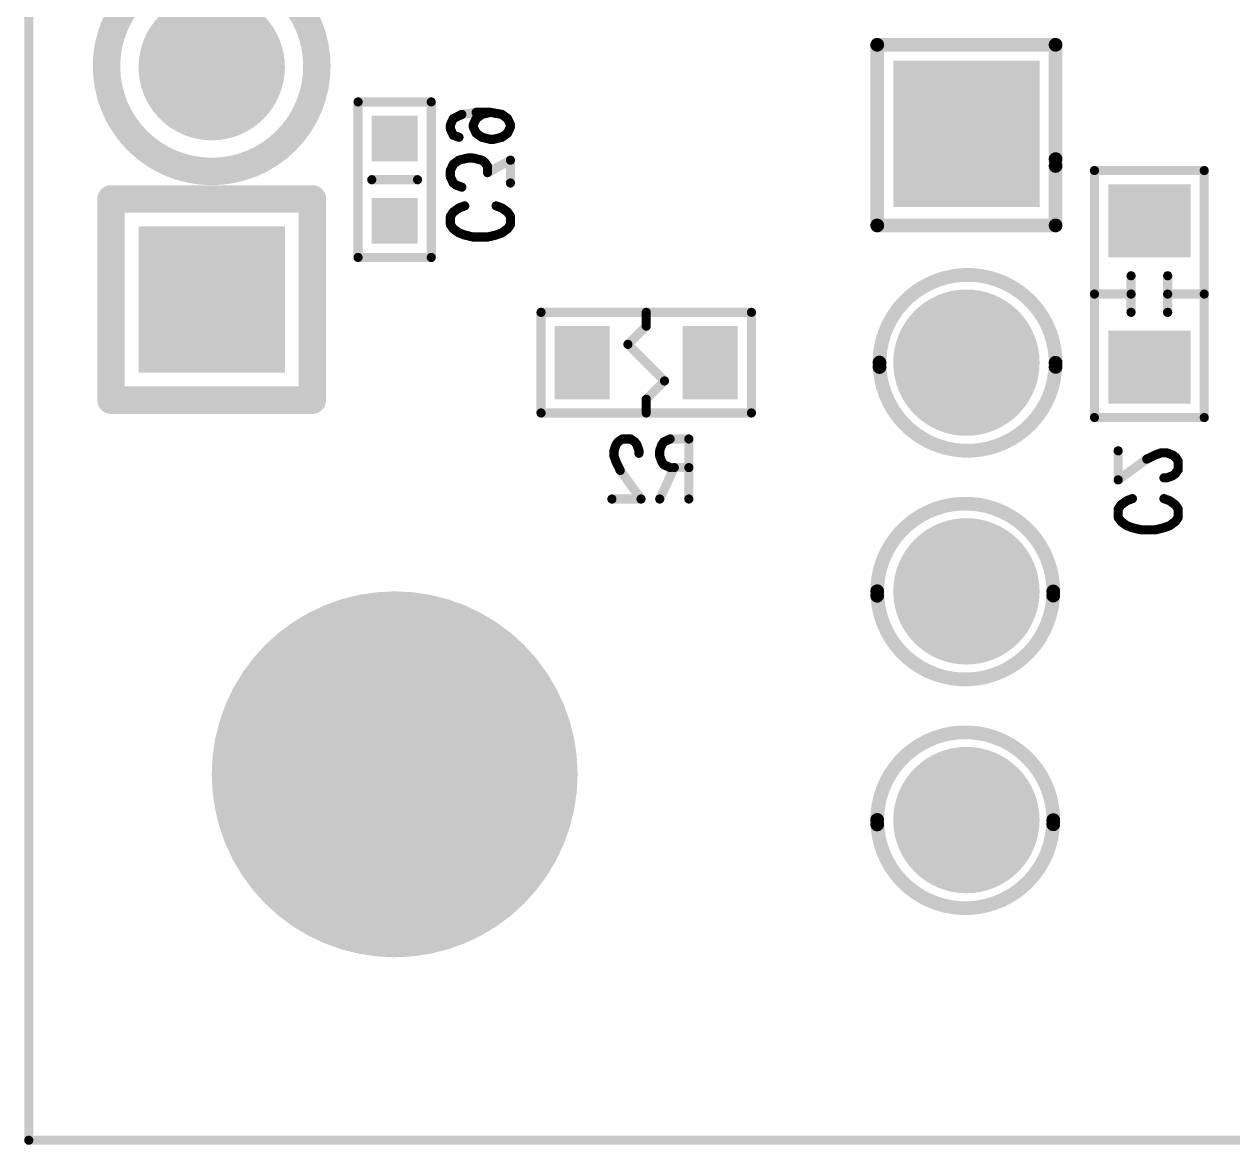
# Model space of a CAD drawing. Extents: x 100 to 144.1, y 92.5 to 144.1.
# Drawn here: x 99.95 to 113.16, y 99.95 to 112.2 of the extents above; entities that cross this region are included whole.
import ezdxf

# ---------------------------------------------------------------- set-up
doc = ezdxf.new("R2010")
doc.units = 0
doc.layers.get('0').update_dxf_attribs({"linetype": 'CONTINUOUS'})
doc.layers.add('MASK-BOTTOM_PHO', color=6, linetype='CONTINUOUS')
doc.layers.add('SILK-BOTTOM_PHO', color=12, linetype='CONTINUOUS')

# ---------------------------------------------------------------- blocks, each defined once
blk = doc.blocks.new('SQUARE_16')
blk.add_solid([(0.250062, 0.250062), (0.250062, -0.250062), (-0.250062, 0.250062), (-0.250062, -0.250062)])
blk = doc.blocks.new('SQUARE_28')
blk.add_solid([(0.799972, 0.799972), (0.799972, -0.799972), (-0.799972, 0.799972), (-0.799972, -0.799972)])
blk = doc.blocks.new('ROUND_32')
at = {"const_width": 1.999996}
blk.add_lwpolyline([(-0.999998, 0, 1), (0.999998, 0, 1)], format="xyb", close=True, dxfattribs=at)
blk = doc.blocks.new('ROUND_49')
at = {"const_width": 0.799972}
blk.add_lwpolyline([(-0.399986, 0, 1), (0.399986, 0, 1)], format="xyb", close=True, dxfattribs=at)
blk = doc.blocks.new('ROUND_1')
at = {"const_width": 0.050038}
blk.add_lwpolyline([(-0.025018, 0, 1), (0.025018, 0, 1)], format="xyb", close=True, dxfattribs=at)
blk = doc.blocks.new('SQUARE_122')
blk.add_solid([(0.299974, 0.299974), (0.299974, -0.299974), (-0.299974, 0.299974), (-0.299974, -0.299974)])
blk = doc.blocks.new('SQUARE_160')
blk.add_solid([(0.40005, 0.40005), (0.40005, -0.40005), (-0.40005, 0.40005), (-0.40005, -0.40005)])
blk = doc.blocks.new('ROUND_19')
at = {"const_width": 0.149986}
blk.add_lwpolyline([(-0.074994, 0, 1), (0.074994, 0, 1)], format="xyb", close=True, dxfattribs=at)
blk = doc.blocks.new('ROUND_61')
at = {"const_width": 0.075056}
blk.add_lwpolyline([(-0.037528, 0, 1), (0.037528, 0, 1)], format="xyb", close=True, dxfattribs=at)

msp = doc.modelspace()

# ---------------------------------------------------------------- linework, layer by layer
at = {"layer": 'MASK-BOTTOM_PHO'}
for points, const_width in [([(100.000054, 143.999966), (100.000054, 100.000054)], 0.100076), ([(112.199928, 110.050072), (112.300004, 110.050072)], 0.8001), ([(106.05008, 108.400088), (106.05008, 108.599986)], 0.599948), ([(107.449874, 108.400088), (107.449874, 108.599986)], 0.599948), ([(112.199928, 108.450126), (112.300004, 108.450126)], 0.8001), ([(100.000054, 100.000054), (143.999966, 100.000054)], 0.100076)]:
    msp.add_lwpolyline(points, dxfattribs=dict(at, const_width=const_width))
at = {"layer": 'SILK-BOTTOM_PHO'}
for points, const_width in [([(100.000054, 143.999966), (100.000054, 100.000054)], 0.100076), ([(111.225076, 111.974884), (109.275118, 111.974884)], 0.150114), ([(109.275118, 111.974884), (109.275118, 110.000034)], 0.150114), ([(111.225076, 110.65002), (111.225076, 111.974884)], 0.150114), ([(104.400096, 111.350044), (103.599996, 111.350044)], 0.100076), ([(103.599996, 111.350044), (103.599996, 109.650022)], 0.100076), ([(104.400096, 109.650022), (104.400096, 111.350044)], 0.100076), ([(104.73436, 111.213646), (104.640634, 111.16818)], 0.100076), ([(104.89057, 111.236252), (104.73436, 111.213646)], 0.100076), ([(105.04678, 111.236252), (104.89057, 111.236252)], 0.100076), ([(104.953054, 111.213646), (104.89057, 111.16818)], 0.100076), ([(105.04678, 111.236252), (104.953054, 111.213646)], 0.100076), ([(105.172002, 111.213646), (105.04678, 111.236252)], 0.100076), ([(105.234486, 111.16818), (105.172002, 111.213646)], 0.100076), ([(104.640634, 111.16818), (104.609392, 111.100108)], 0.100076), ([(104.609392, 111.100108), (104.609392, 111.054642)], 0.100076), ([(104.89057, 111.16818), (104.859328, 111.100108)], 0.100076), ([(104.859328, 111.100108), (104.859328, 111.077248)], 0.100076), ([(104.859328, 111.077248), (104.89057, 111.009176)], 0.100076), ([(105.265728, 111.100108), (105.234486, 111.16818)], 0.100076), ([(105.234486, 111.009176), (105.265728, 111.077248)], 0.100076), ([(105.265728, 111.077248), (105.265728, 111.100108)], 0.100076), ([(104.609392, 111.054642), (104.640634, 110.986316)], 0.100076), ([(104.640634, 110.986316), (104.703118, 110.96371)], 0.100076), ([(104.89057, 111.009176), (104.953054, 110.96371)], 0.100076), ([(104.953054, 110.96371), (105.04678, 110.94085)], 0.100076), ([(105.04678, 110.94085), (105.078022, 110.94085)], 0.100076), ([(105.078022, 110.94085), (105.172002, 110.96371)], 0.100076), ([(105.172002, 110.96371), (105.234486, 111.009176)], 0.100076), ([(104.703118, 110.71352), (104.640634, 110.668054)], 0.100076), ([(104.796844, 110.73638), (104.703118, 110.71352)], 0.100076), ([(104.859328, 110.73638), (104.796844, 110.73638)], 0.100076), ([(104.953054, 110.71352), (104.859328, 110.73638)], 0.100076), ([(104.984296, 110.690914), (104.953054, 110.71352)], 0.100076), ([(105.015538, 110.645448), (104.984296, 110.690914)], 0.100076), ([(105.265728, 110.71352), (105.015538, 110.577376)], 0.100076), ([(105.265728, 110.463584), (105.265728, 110.71352)], 0.100076), ([(111.225076, 110.000034), (111.225076, 110.72495)], 0.150114), ([(104.640634, 110.668054), (104.609392, 110.599982)], 0.100076), ([(104.609392, 110.599982), (104.609392, 110.53191)], 0.100076), ([(105.015538, 110.577376), (105.015538, 110.645448)], 0.100076), ([(112.849914, 110.599982), (111.650018, 110.599982)], 0.100076), ([(111.650018, 110.599982), (111.650018, 107.899962)], 0.100076), ([(112.849914, 107.899962), (112.849914, 110.599982)], 0.100076), ([(103.75011, 110.499906), (104.249982, 110.499906)], 0.100076), ([(104.609392, 110.53191), (104.640634, 110.463584)], 0.100076), ([(104.640634, 110.463584), (104.671876, 110.440978)], 0.100076), ([(104.671876, 110.440978), (104.73436, 110.418118)], 0.100076), ([(103.100124, 110.290102), (100.899976, 110.290102)], 0.299974), ([(100.899976, 110.290102), (100.899976, 108.089954)], 0.299974), ([(103.100124, 108.089954), (103.100124, 110.290102)], 0.299974), ([(104.609392, 110.10011), (104.640634, 110.145576)], 0.100076), ([(104.640634, 110.145576), (104.703118, 110.190788)], 0.100076), ([(104.703118, 110.190788), (104.765602, 110.213648)], 0.100076), ([(105.109264, 110.213648), (105.172002, 110.190788)], 0.100076), ([(105.172002, 110.190788), (105.234486, 110.145576)], 0.100076), ([(105.234486, 110.145576), (105.265728, 110.10011)], 0.100076), ([(104.609392, 110.009178), (104.609392, 110.10011)], 0.100076), ([(105.265728, 110.10011), (105.265728, 110.009178)], 0.100076), ([(109.275118, 110.000034), (111.225076, 110.000034)], 0.150114), ([(104.640634, 109.963712), (104.609392, 110.009178)], 0.100076), ([(104.703118, 109.918246), (104.640634, 109.963712)], 0.100076), ([(104.765602, 109.895386), (104.703118, 109.918246)], 0.100076), ([(104.859328, 109.87278), (104.765602, 109.895386)], 0.100076), ([(105.109264, 109.895386), (105.015538, 109.87278)], 0.100076), ([(105.172002, 109.918246), (105.109264, 109.895386)], 0.100076), ([(105.234486, 109.963712), (105.172002, 109.918246)], 0.100076), ([(105.265728, 110.009178), (105.234486, 109.963712)], 0.100076), ([(105.015538, 109.87278), (104.859328, 109.87278)], 0.100076), ([(103.599996, 109.650022), (104.400096, 109.650022)], 0.100076), ([(112.050068, 109.050074), (112.050068, 109.450124)], 0.100076), ([(112.450118, 109.050074), (112.450118, 109.450124)], 0.100076), ([(111.650018, 109.249972), (112.050068, 109.249972)], 0.100076), ([(112.849914, 109.249972), (112.450118, 109.249972)], 0.100076), ([(107.899962, 109.050074), (105.599992, 109.050074)], 0.100076), ([(105.599992, 109.050074), (105.599992, 107.95)], 0.100076), ([(106.750104, 109.050074), (106.750104, 108.89996)], 0.100076), ([(107.899962, 107.95), (107.899962, 109.050074)], 0.100076), ([(106.549952, 108.700062), (106.750104, 108.89996)], 0.100076), ([(106.950002, 108.300012), (106.549952, 108.700062)], 0.100076), ([(106.750104, 108.100114), (106.950002, 108.300012)], 0.100076), ([(100.899976, 108.089954), (101.700076, 108.089954)], 0.299974), ([(101.700076, 108.089954), (103.100124, 108.089954)], 0.299974), ([(106.750104, 107.95), (106.750104, 108.100114)], 0.100076), ([(105.599992, 107.95), (107.899962, 107.95)], 0.100076), ([(111.650018, 107.899962), (112.849914, 107.899962)], 0.100076), ([(106.443272, 107.634278), (106.420412, 107.603036)], 0.100076), ([(106.488738, 107.66552), (106.443272, 107.634278)], 0.100076), ([(106.57967, 107.66552), (106.488738, 107.66552)], 0.100076), ([(106.624882, 107.634278), (106.57967, 107.66552)], 0.100076), ([(106.647742, 107.603036), (106.624882, 107.634278)], 0.100076), ([(106.943144, 107.634278), (106.920538, 107.603036)], 0.100076), ([(107.01147, 107.66552), (106.943144, 107.634278)], 0.100076), ([(107.21594, 107.66552), (107.01147, 107.66552)], 0.100076), ([(107.21594, 107.66552), (107.21594, 107.009438)], 0.100076), ([(106.420412, 107.603036), (106.397806, 107.540552)], 0.100076), ([(106.397806, 107.540552), (106.397806, 107.478068)], 0.100076), ([(106.670348, 107.540552), (106.647742, 107.603036)], 0.100076), ([(106.670348, 107.50931), (106.670348, 107.540552)], 0.100076), ([(106.920538, 107.603036), (106.897678, 107.540552)], 0.100076), ([(106.897678, 107.540552), (106.897678, 107.478068)], 0.100076), ([(111.909352, 107.218226), (111.909352, 107.536488)], 0.100076), ([(112.378236, 107.513628), (112.315498, 107.491022)], 0.100076), ([(112.44072, 107.513628), (112.378236, 107.513628)], 0.100076), ([(112.503204, 107.491022), (112.44072, 107.513628)], 0.100076), ([(106.397806, 107.478068), (106.420412, 107.415584)], 0.100076), ([(106.420412, 107.415584), (106.465878, 107.321858)], 0.100076), ([(106.897678, 107.478068), (106.920538, 107.415584)], 0.100076), ([(106.920538, 107.415584), (106.943144, 107.384342)], 0.100076), ([(106.943144, 107.384342), (107.01147, 107.3531)], 0.100076), ([(112.221772, 107.445556), (111.909352, 107.218226)], 0.100076), ([(112.315498, 107.491022), (112.221772, 107.445556)], 0.100076), ([(112.534446, 107.468162), (112.503204, 107.491022)], 0.100076), ([(112.565688, 107.422696), (112.534446, 107.468162)], 0.100076), ([(112.565688, 107.331764), (112.565688, 107.422696)], 0.100076), ([(106.465878, 107.321858), (106.693208, 107.009438)], 0.100076), ([(107.056936, 107.3531), (106.897678, 107.009438)], 0.100076), ([(107.01147, 107.3531), (107.21594, 107.3531)], 0.100076), ([(112.409478, 107.240832), (112.44072, 107.240832)], 0.100076), ([(112.44072, 107.240832), (112.503204, 107.263692)], 0.100076), ([(112.503204, 107.263692), (112.534446, 107.286298)], 0.100076), ([(112.534446, 107.286298), (112.565688, 107.331764)], 0.100076), ([(106.693208, 107.009438), (106.374946, 107.009438)], 0.100076), ([(111.940594, 106.94543), (112.003078, 106.990896)], 0.100076), ([(112.003078, 106.990896), (112.065562, 107.013756)], 0.100076), ([(112.409478, 107.013756), (112.471962, 106.990896)], 0.100076), ([(112.471962, 106.990896), (112.534446, 106.94543)], 0.100076), ([(111.909352, 106.899964), (111.940594, 106.94543)], 0.100076), ([(111.909352, 106.809032), (111.909352, 106.899964)], 0.100076), ([(112.534446, 106.94543), (112.565688, 106.899964)], 0.100076), ([(112.565688, 106.899964), (112.565688, 106.809032)], 0.100076), ([(111.940594, 106.763566), (111.909352, 106.809032)], 0.100076), ([(112.003078, 106.7181), (111.940594, 106.763566)], 0.100076), ([(112.065562, 106.695494), (112.003078, 106.7181)], 0.100076), ([(112.471962, 106.7181), (112.409478, 106.695494)], 0.100076), ([(112.534446, 106.763566), (112.471962, 106.7181)], 0.100076), ([(112.565688, 106.809032), (112.534446, 106.763566)], 0.100076), ([(112.159288, 106.672634), (112.065562, 106.695494)], 0.100076), ([(112.315498, 106.672634), (112.159288, 106.672634)], 0.100076), ([(112.409478, 106.695494), (112.315498, 106.672634)], 0.100076), ([(100.000054, 100.000054), (143.999966, 100.000054)], 0.100076)]:
    msp.add_lwpolyline(points, dxfattribs=dict(at, const_width=const_width))
for points, const_width in [([(102.00005, 112.890046, 1), (102.00005, 110.590076)], 0.299974), ([(102.00005, 110.590076, 1), (102.00005, 112.890046)], 0.299974), ([(111.225076, 108.453936, 1.0455973), (109.30001, 108.452412)], 0.150114), ([(109.30001, 108.50118, 1.000924), (111.225076, 108.499402)], 0.150114), ([(111.19993, 105.954068, 1.0454787), (109.275118, 105.95229)], 0.150114), ([(109.275118, 106.001058, 1.000792), (111.19993, 105.999534)], 0.150114), ([(111.19993, 103.453946, 1.0455753), (109.275118, 103.452422)], 0.150114), ([(109.275118, 103.50119, 1.0009241), (111.19993, 103.499412)], 0.150114)]:
    msp.add_lwpolyline(points, format="xyb", dxfattribs=dict(at, const_width=const_width))

# ---------------------------------------------------------------- block references
at = {"layer": 'MASK-BOTTOM_PHO'}
for name, p in [('ROUND_49', (102.00005, 111.730028)), ('SQUARE_28', (110.24997, 111.000032)), ('SQUARE_16', (104.000046, 110.949994)), ('SQUARE_160', (112.199928, 110.050072)), ('SQUARE_160', (112.300004, 110.050072)), ('SQUARE_16', (104.000046, 110.050072)), ('SQUARE_28', (102.00005, 109.190028)), ('ROUND_49', (110.24997, 108.49991)), ('SQUARE_122', (106.05008, 108.599986)), ('SQUARE_122', (107.449874, 108.599986)), ('SQUARE_160', (112.199928, 108.450126)), ('SQUARE_160', (112.300004, 108.450126)), ('SQUARE_122', (106.05008, 108.400088)), ('SQUARE_122', (107.449874, 108.400088)), ('ROUND_49', (110.24997, 106.000042)), ('ROUND_32', (104.000046, 104.000046)), ('ROUND_49', (110.24997, 103.49992)), ('ROUND_1', (100.000054, 100.000054))]:
    msp.add_blockref(name, p, dxfattribs=at)
at = {"layer": 'SILK-BOTTOM_PHO'}
for name, p in [('ROUND_61', (109.275118, 111.974884)), ('ROUND_61', (111.225076, 111.974884)), ('ROUND_1', (103.599996, 111.350044)), ('ROUND_1', (104.400096, 111.350044)), ('ROUND_1', (104.73436, 111.213646)), ('ROUND_1', (104.89057, 111.236252)), ('ROUND_1', (104.953054, 111.213646)), ('ROUND_1', (105.04678, 111.236252)), ('ROUND_1', (105.04678, 111.236252)), ('ROUND_1', (105.172002, 111.213646)), ('ROUND_1', (105.172002, 111.213646)), ('ROUND_1', (104.609392, 111.100108)), ('ROUND_1', (104.640634, 111.16818)), ('ROUND_1', (104.859328, 111.100108)), ('ROUND_1', (104.859328, 111.077248)), ('ROUND_1', (104.89057, 111.16818)), ('ROUND_1', (105.234486, 111.16818)), ('ROUND_1', (105.265728, 111.100108)), ('ROUND_1', (105.265728, 111.077248)), ('ROUND_1', (104.609392, 111.054642)), ('ROUND_1', (104.640634, 110.986316)), ('ROUND_1', (104.703118, 110.96371)), ('ROUND_1', (104.89057, 111.009176)), ('ROUND_1', (104.953054, 110.96371)), ('ROUND_1', (105.04678, 110.94085)), ('ROUND_1', (105.078022, 110.94085)), ('ROUND_1', (105.172002, 110.96371)), ('ROUND_1', (105.172002, 110.96371)), ('ROUND_1', (105.234486, 111.009176)), ('ROUND_19', (102.00005, 110.590076)), ('ROUND_19', (102.00005, 110.590076)), ('ROUND_1', (104.703118, 110.71352)), ('ROUND_1', (104.796844, 110.73638)), ('ROUND_1', (104.859328, 110.73638)), ('ROUND_1', (104.953054, 110.71352)), ('ROUND_1', (104.984296, 110.690914)), ('ROUND_1', (105.265728, 110.71352)), ('ROUND_61', (111.225076, 110.72495)), ('ROUND_61', (111.225076, 110.65002)), ('ROUND_1', (104.609392, 110.599982)), ('ROUND_1', (104.640634, 110.668054)), ('ROUND_1', (104.640634, 110.668054)), ('ROUND_1', (105.015538, 110.645448)), ('ROUND_1', (105.015538, 110.577376)), ('ROUND_1', (111.650018, 110.599982)), ('ROUND_1', (112.849914, 110.599982)), ('ROUND_1', (103.75011, 110.499906)), ('ROUND_1', (104.249982, 110.499906)), ('ROUND_1', (104.609392, 110.53191)), ('ROUND_1', (104.640634, 110.463584)), ('ROUND_1', (104.671876, 110.440978)), ('ROUND_1', (104.73436, 110.418118)), ('ROUND_1', (105.265728, 110.463584)), ('ROUND_19', (100.899976, 110.290102)), ('ROUND_19', (103.100124, 110.290102)), ('ROUND_1', (104.640634, 110.145576)), ('ROUND_1', (104.703118, 110.190788)), ('ROUND_1', (104.765602, 110.213648)), ('ROUND_1', (105.109264, 110.213648)), ('ROUND_1', (105.172002, 110.190788)), ('ROUND_1', (105.172002, 110.190788)), ('ROUND_1', (105.234486, 110.145576)), ('ROUND_1', (104.609392, 110.10011)), ('ROUND_1', (105.265728, 110.10011)), ('ROUND_61', (109.275118, 110.000034)), ('ROUND_61', (111.225076, 110.000034)), ('ROUND_1', (104.609392, 110.009178)), ('ROUND_1', (104.640634, 109.963712)), ('ROUND_1', (104.703118, 109.918246)), ('ROUND_1', (104.765602, 109.895386)), ('ROUND_1', (105.109264, 109.895386)), ('ROUND_1', (105.172002, 109.918246)), ('ROUND_1', (105.172002, 109.918246)), ('ROUND_1', (105.234486, 109.963712)), ('ROUND_1', (105.265728, 110.009178)), ('ROUND_1', (104.859328, 109.87278)), ('ROUND_1', (105.015538, 109.87278)), ('ROUND_1', (103.599996, 109.650022)), ('ROUND_1', (104.400096, 109.650022)), ('ROUND_1', (104.400096, 109.650022)), ('ROUND_1', (112.050068, 109.450124)), ('ROUND_1', (112.450118, 109.450124)), ('ROUND_1', (111.650018, 109.249972)), ('ROUND_1', (112.050068, 109.249972)), ('ROUND_1', (112.450118, 109.249972)), ('ROUND_1', (112.849914, 109.249972)), ('ROUND_1', (105.599992, 109.050074)), ('ROUND_1', (106.750104, 109.050074)), ('ROUND_1', (107.899962, 109.050074)), ('ROUND_1', (107.899962, 109.050074)), ('ROUND_1', (112.050068, 109.050074)), ('ROUND_1', (112.450118, 109.050074)), ('ROUND_1', (106.750104, 108.89996)), ('ROUND_1', (106.750104, 108.89996)), ('ROUND_1', (106.549952, 108.700062)), ('ROUND_61', (109.30001, 108.50118)), ('ROUND_61', (109.30001, 108.452412)), ('ROUND_61', (111.225076, 108.499402)), ('ROUND_61', (111.225076, 108.453936)), ('ROUND_1', (106.950002, 108.300012)), ('ROUND_19', (100.899976, 108.089954)), ('ROUND_19', (101.700076, 108.089954)), ('ROUND_19', (101.700076, 108.089954)), ('ROUND_19', (103.100124, 108.089954)), ('ROUND_1', (106.750104, 108.100114)), ('ROUND_1', (105.599992, 107.95)), ('ROUND_1', (106.750104, 107.95)), ('ROUND_1', (107.899962, 107.95)), ('ROUND_1', (111.650018, 107.899962)), ('ROUND_1', (112.849914, 107.899962)), ('ROUND_1', (112.849914, 107.899962)), ('ROUND_1', (106.443272, 107.634278)), ('ROUND_1', (106.488738, 107.66552)), ('ROUND_1', (106.57967, 107.66552)), ('ROUND_1', (106.624882, 107.634278)), ('ROUND_1', (106.943144, 107.634278)), ('ROUND_1', (107.01147, 107.66552)), ('ROUND_1', (107.21594, 107.66552)), ('ROUND_1', (107.21594, 107.66552)), ('ROUND_1', (106.397806, 107.540552)), ('ROUND_1', (106.420412, 107.603036)), ('ROUND_1', (106.647742, 107.603036)), ('ROUND_1', (106.670348, 107.540552)), ('ROUND_1', (106.670348, 107.50931)), ('ROUND_1', (106.897678, 107.540552)), ('ROUND_1', (106.920538, 107.603036)), ('ROUND_1', (111.909352, 107.536488)), ('ROUND_1', (112.378236, 107.513628)), ('ROUND_1', (112.44072, 107.513628)), ('ROUND_1', (106.397806, 107.478068)), ('ROUND_1', (106.420412, 107.415584)), ('ROUND_1', (106.897678, 107.478068)), ('ROUND_1', (106.920538, 107.415584)), ('ROUND_1', (106.943144, 107.384342)), ('ROUND_1', (112.221772, 107.445556)), ('ROUND_1', (112.315498, 107.491022)), ('ROUND_1', (112.315498, 107.491022)), ('ROUND_1', (112.503204, 107.491022)), ('ROUND_1', (112.534446, 107.468162)), ('ROUND_1', (112.565688, 107.422696)), ('ROUND_1', (106.465878, 107.321858)), ('ROUND_1', (107.01147, 107.3531)), ('ROUND_1', (107.056936, 107.3531)), ('ROUND_1', (107.21594, 107.3531)), ('ROUND_1', (112.409478, 107.240832)), ('ROUND_1', (112.44072, 107.240832)), ('ROUND_1', (112.503204, 107.263692)), ('ROUND_1', (112.534446, 107.286298)), ('ROUND_1', (112.565688, 107.331764)), ('ROUND_1', (111.909352, 107.218226)), ('ROUND_1', (106.374946, 107.009438)), ('ROUND_1', (106.693208, 107.009438)), ('ROUND_1', (106.897678, 107.009438)), ('ROUND_1', (107.21594, 107.009438)), ('ROUND_1', (112.003078, 106.990896)), ('ROUND_1', (112.065562, 107.013756)), ('ROUND_1', (112.409478, 107.013756)), ('ROUND_1', (112.471962, 106.990896)), ('ROUND_1', (111.909352, 106.899964)), ('ROUND_1', (111.940594, 106.94543)), ('ROUND_1', (112.534446, 106.94543)), ('ROUND_1', (112.565688, 106.899964)), ('ROUND_1', (111.909352, 106.809032)), ('ROUND_1', (111.940594, 106.763566)), ('ROUND_1', (112.003078, 106.7181)), ('ROUND_1', (112.471962, 106.7181)), ('ROUND_1', (112.534446, 106.763566)), ('ROUND_1', (112.565688, 106.809032)), ('ROUND_1', (112.065562, 106.695494)), ('ROUND_1', (112.159288, 106.672634)), ('ROUND_1', (112.315498, 106.672634)), ('ROUND_1', (112.315498, 106.672634)), ('ROUND_1', (112.409478, 106.695494)), ('ROUND_61', (109.275118, 106.001058)), ('ROUND_61', (109.275118, 105.95229)), ('ROUND_61', (111.19993, 105.999534)), ('ROUND_61', (111.19993, 105.954068)), ('ROUND_61', (109.275118, 103.50119)), ('ROUND_61', (109.275118, 103.452422)), ('ROUND_61', (111.19993, 103.499412)), ('ROUND_61', (111.19993, 103.453946)), ('ROUND_1', (100.000054, 100.000054))]:
    msp.add_blockref(name, p, dxfattribs=at)

doc.saveas('drawing.dxf')
